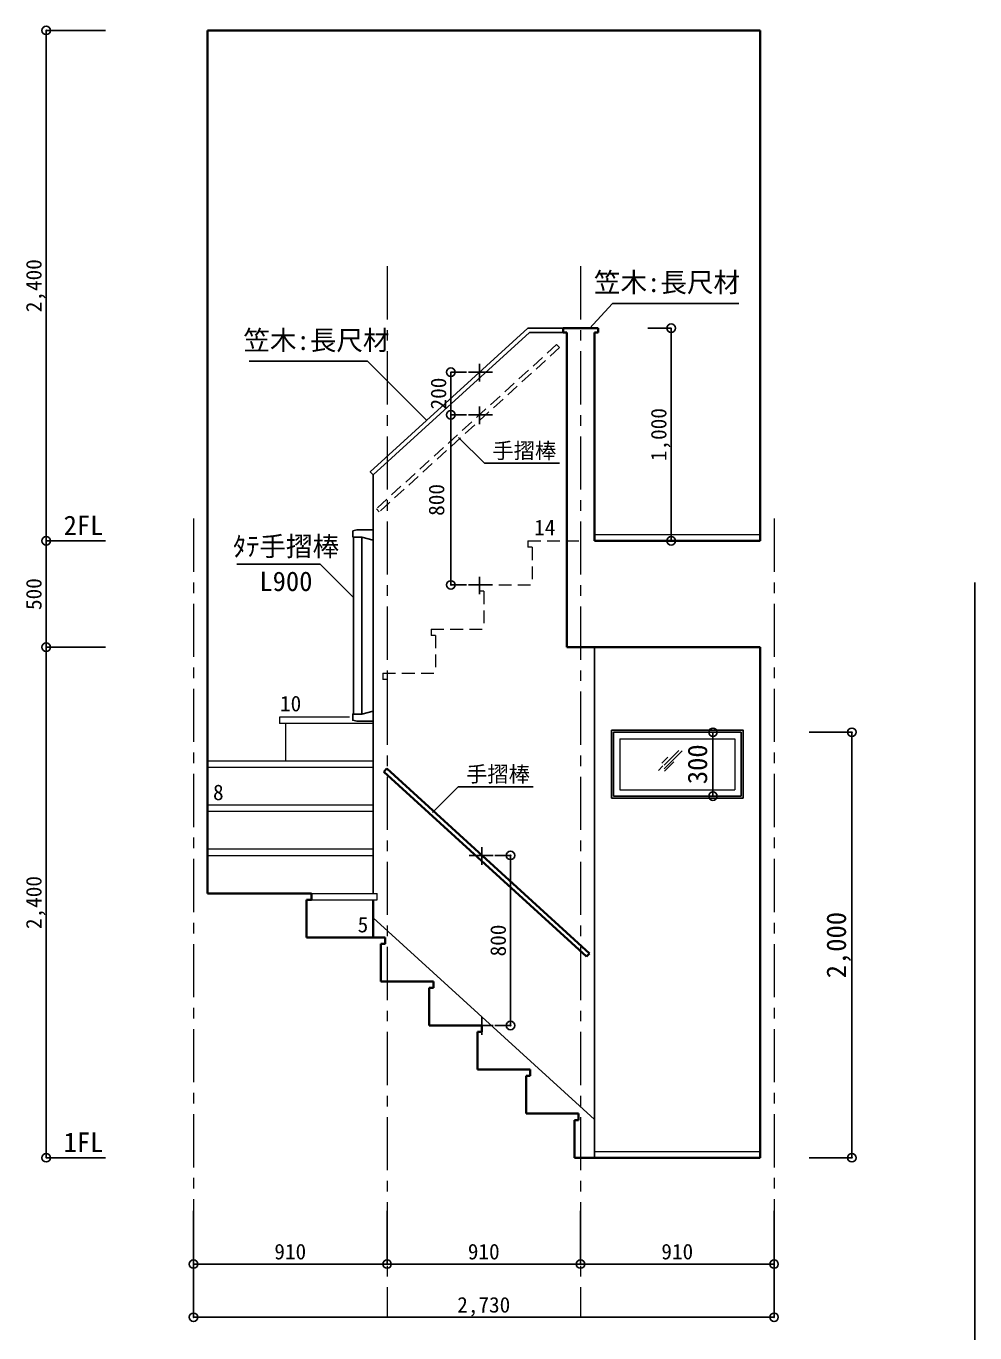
# Model space of a CAD drawing. Units: millimetres at full size, sheet at 1:50. Extents: x -31113 to 29332, y -20209 to 31249.
# Drawn here: x 24870 to 29332, y -1920 to 4223 of the extents above; entities that cross this region are included whole.
import ezdxf
from ezdxf.enums import TextEntityAlignment as Align

# ---------------------------------------------------------------- set-up
doc = ezdxf.new("R2010")
doc.units = ezdxf.units.MM
doc.header["$LTSCALE"] = 50
doc.header["$PDMODE"] = 32
doc.header["$PDSIZE"] = 40
doc.linetypes.add('CHAIN1', pattern=[8, 5, -1, 1, -1])
doc.linetypes.add('DASHED1', pattern=[1.8, 1.2, -0.6])
for name, color, linetype, lineweight in [('B-1_通り芯・通り番号', 1, 'CHAIN1', 18), ('B-2_柱(黄)', 4, 'Continuous', 9), ('B-3_仕上線(黄)', 3, 'Continuous', 40), ('B-4_下地・間柱(水色)', 4, 'DASHED1', 9), ('B-5_サッシ・室内建具', 7, 'Continuous', 25), ('B-6_住宅設備・造作', 1, 'Continuous', 18), ('B-A_文字', 7, 'Continuous', 25), ('B-F_寸法・方位', 7, 'Continuous', 25)]:
    doc.layers.add(name, color=color, linetype=linetype, lineweight=lineweight)
doc.styles.add('ＭＳ ゴシック', font='')
doc.styles.get('ＭＳ ゴシック').set_extended_font_data('MS Gothic')

msp = doc.modelspace()

# ---------------------------------------------------------------- linework, layer by layer
at = {"layer": 'B-1_通り芯・通り番号'}
for p, q in [((26567.37, 3094.58), (26567.37, -1846.71)), ((27477.37, 3094.58), (27477.37, -1846.71)), ((25657.37, 1908.04), (25657.37, -1846.71)), ((28387.37, 1908.04), (28387.37, -1846.71))]:
    msp.add_line(p, q, dxfattribs=at)
at = {"layer": 'B-2_柱(黄)', "color": 7, "lineweight": 25}
for p, q in [((27622.37, 913.29), (27622.37, 593.29)), ((27632.37, 903.29), (28232.37, 903.29)), ((28232.37, 903.29), (28232.37, 603.29)), ((27622.37, 593.29), (28242.37, 593.29))]:
    msp.add_line(p, q, dxfattribs=at)
at = {"layer": 'B-2_柱(黄)'}
for p, q in [((27662.37, 873.29), (28202.37, 873.29)), ((27662.37, 873.29), (27662.37, 633.29)), ((28202.37, 873.29), (28202.37, 633.29)), ((27954.87, 816.07), (27869.89, 731.09)), ((27940.35, 818.22), (27870.66, 748.53)), ((27864.54, 745.1), (27843.3, 723.86)), ((27888.2, 786.5), (27859.96, 758.26)), ((27916.69, 763.92), (27872.86, 720.09)), ((27662.37, 633.29), (28202.37, 633.29))]:
    msp.add_line(p, q, dxfattribs=at)
at = {"layer": 'B-2_柱(黄)', "color": 7, "lineweight": 25}
for points in [[(27622.37, 913.29), (28242.37, 913.29), (28242.37, 593.29)], [(27632.37, 903.29), (27632.37, 603.29), (28232.37, 603.29)]]:
    msp.add_lwpolyline(points, dxfattribs=at)
at = {"layer": 'B-3_仕上線(黄)'}
for p, q in [((25722.37, 4203.29), (28322.37, 4203.29)), ((25722.37, 4203.29), (25722.37, 146.15)), ((28322.37, 4203.29), (28322.37, 1803.29)), ((27394.87, 2803.29), (27559.87, 2803.29)), ((27394.87, 2803.29), (27394.87, 2783.29)), ((27394.87, 2783.29), (27412.37, 2783.29)), ((27412.37, 2783.29), (27412.37, 1303.29)), ((27542.37, 2783.29), (27542.37, 1803.29)), ((27542.37, 2783.29), (27559.87, 2783.29)), ((27559.87, 2803.29), (27559.87, 2783.29)), ((27542.37, 1803.29), (28322.37, 1803.29)), ((27412.37, 1303.29), (28322.37, 1303.29)), ((28322.37, 1303.29), (28322.37, -1096.71)), ((26552.14, 717.67), (26565.61, 732.46)), ((26552.14, 717.67), (27505.99, -150.82)), ((26565.61, 732.46), (27519.45, -136.04)), ((26502.37, 116.15), (26502.37, -60.99)), ((27505.99, -150.82), (27519.45, -136.04)), ((27448.41, -1096.71), (28322.37, -1096.71))]:
    msp.add_line(p, q, dxfattribs=at)
at = {"layer": 'B-4_下地・間柱(水色)'}
for p, q in [((27229.87, 1803.29), (27229.87, 1773.29)), ((27229.87, 1803.29), (27477.37, 1803.29)), ((27249.87, 1773.29), (27229.87, 1773.29)), ((27249.87, 1773.29), (27249.87, 1596.15)), ((27002.37, 1596.15), (27002.37, 1566.15)), ((27002.37, 1596.15), (27249.87, 1596.15)), ((27022.37, 1566.15), (27002.37, 1566.15)), ((27022.37, 1566.15), (27022.37, 1389.01)), ((26774.87, 1389.01), (26774.87, 1359.01)), ((26774.87, 1389.01), (27022.37, 1389.01)), ((26794.87, 1359.01), (26774.87, 1359.01)), ((26794.87, 1359.01), (26794.87, 1181.86)), ((26547.37, 1181.86), (26547.37, 1151.86)), ((26547.37, 1181.86), (26794.87, 1181.86)), ((26567.37, 1151.86), (26547.37, 1151.86)), ((26567.37, 1151.86), (26567.37, 974.72))]:
    msp.add_line(p, q, dxfattribs=at)
at = {"layer": 'B-4_下地・間柱(水色)', "color": 3, "linetype": 'Continuous', "lineweight": 40}
for p, q in [((26211.74, 146.15), (25722.37, 146.15)), ((26211.74, 116.15), (26211.74, 146.15)), ((26211.74, 116.15), (26188.87, 116.15)), ((26188.87, -60.99), (26188.87, 116.15)), ((26558.41, -60.99), (26188.87, -60.99)), ((26538.41, -268.14), (26538.41, -90.99)), ((26785.91, -268.14), (26538.41, -268.14)), ((26785.91, -298.14), (26765.91, -298.14)), ((26765.91, -475.28), (26765.91, -298.14)), ((26785.91, -268.14), (26785.91, -298.14)), ((27013.41, -475.28), (26765.91, -475.28)), ((27013.41, -475.28), (27013.41, -505.28)), ((27013.41, -505.28), (26993.41, -505.28)), ((26993.41, -682.42), (26993.41, -505.28)), ((27240.91, -682.42), (26993.41, -682.42)), ((27240.91, -712.42), (27220.91, -712.42)), ((27220.91, -889.56), (27220.91, -712.42)), ((27240.91, -682.42), (27240.91, -712.42)), ((27468.41, -889.56), (27220.91, -889.56)), ((27468.41, -919.56), (27448.41, -919.56)), ((27448.41, -1096.71), (27448.41, -919.56)), ((27468.41, -889.56), (27468.41, -919.56))]:
    msp.add_line(p, q, dxfattribs=at)
msp.add_lwpolyline([(26558.41, -60.99), (26558.41, -90.99), (26538.41, -90.99)], dxfattribs=at)
at = {"layer": 'B-5_サッシ・室内建具'}
for p, q in [((27237.61, 2783.29), (26501.7, 2113.23)), ((27394.87, 2803.29), (27229.87, 2803.29)), ((27394.87, 2783.29), (27237.61, 2783.29))]:
    msp.add_line(p, q, dxfattribs=at)
for points in [[(27229.87, 2803.29), (26488.23, 2128.02), (26501.7, 2113.23)], [(26502.37, 2113.23), (26502.37, 1881.36), (26502.37, 146.15)]]:
    msp.add_lwpolyline(points, dxfattribs=at)
at = {"layer": 'B-6_住宅設備・造作', "color": 4, "lineweight": 9}
for p, q in [((26062.15, 974.72), (26062.15, 944.72)), ((26390.85, 974.72), (26062.15, 974.72)), ((26502.37, 944.72), (26062.15, 944.72)), ((26089.16, 944.72), (26089.16, 767.58)), ((26502.37, 767.58), (25722.37, 767.58)), ((26502.37, 737.58), (25722.37, 737.58)), ((26502.37, 560.44), (25722.37, 560.44)), ((26502.37, 530.44), (25722.37, 530.44)), ((26502.37, 353.29), (25722.37, 353.29)), ((26502.37, 323.29), (25722.37, 323.29)), ((26211.74, 146.15), (26521.65, 146.15)), ((26521.65, 116.15), (26521.65, 146.15)), ((26211.74, 116.15), (26521.65, 116.15)), ((26502.37, 30.61), (27542.37, -916.33))]:
    msp.add_line(p, q, dxfattribs=at)
at = {"layer": 'B-A_文字'}
for p, q in [((27518.72, 2800.99), (27626.96, 2920.05)), ((27626.96, 2920.05), (28222.25, 2920.05)), ((25918.94, 2647.77), (26475.41, 2647.77)), ((26751.55, 2371.63), (26475.41, 2647.77)), ((26904.02, 2289.95), (27025.67, 2168.29)), ((27025.67, 2168.29), (27378.04, 2168.29)), ((26405.85, 1849.89), (26425.32, 1855.11)), ((26405.85, 1821.47), (26405.85, 1849.89)), ((26502.37, 1855.11), (26425.32, 1855.11)), ((26449.48, 1821.47), (26405.85, 1821.47)), ((26409.48, 1821.47), (26409.48, 988.75)), ((26449.48, 1821.47), (26449.48, 988.75)), ((26502.37, 1807.29), (26449.48, 1821.47)), ((25861.71, 1693.63), (26252.55, 1693.63)), ((26407.4, 1538.78), (26252.55, 1693.63)), ((29331.82, 1608.33), (29331.82, -8891.67)), ((27542.37, 1303.29), (27542.37, -1096.71)), ((26502.37, 1002.92), (26449.48, 988.75)), ((26502.37, 955.11), (26425.32, 955.11))]:
    msp.add_line(p, q, dxfattribs=at)
at = {"layer": 'B-A_文字', "linetype": 'DASHED1'}
for p, q in [((27365, 2726.34), (26517.43, 1954.6)), ((27379.16, 2712.18), (26530.89, 1939.81)), ((27365, 2726.34), (27379.16, 2712.18)), ((26517.43, 1954.6), (26530.89, 1939.81))]:
    msp.add_line(p, q, dxfattribs=at)
at = {"layer": 'B-A_文字', "color": 1, "lineweight": 18}
for p, q in [((27542.37, 1833.29), (28322.37, 1833.29)), ((27542.37, -1066.71), (28322.37, -1066.71))]:
    msp.add_line(p, q, dxfattribs=at)
at = {"layer": 'B-A_文字'}
for points in [[(26449.48, 988.75), (26405.85, 988.75), (26405.85, 960.32), (26425.32, 955.11)], [(26780.66, 526.01), (26902.31, 647.67), (27254.68, 647.67)]]:
    msp.add_lwpolyline(points, dxfattribs=at)
at = {"layer": 'B-F_寸法・方位'}
for p, q in [((24964.56, 1803.29), (24964.56, 4203.29)), ((24964.56, 4203.29), (25242.75, 4203.29)), ((27903.34, 2803.29), (27794.56, 2803.29)), ((27903.34, 2803.29), (27903.34, 1803.29)), ((26867.59, 2596.15), (26940.84, 2596.15)), ((26867.59, 2596.15), (26867.59, 2396.15)), ((27062.92, 2596.15), (26950, 2596.15)), ((27002.37, 2552.13), (27002.37, 2635.04)), ((26867.59, 2396.15), (26940.84, 2396.15)), ((26867.59, 2396.15), (26867.59, 1596.15)), ((27062.92, 2396.15), (26950, 2396.15)), ((27002.37, 2352.13), (27002.37, 2435.04)), ((24964.56, 1303.29), (24964.56, 1803.29)), ((24964.56, 1803.29), (25242.75, 1803.29)), ((27903.34, 1803.29), (27794.56, 1803.29)), ((27002.37, 1552.13), (27002.37, 1635.04)), ((26867.59, 1596.15), (26940.84, 1596.15)), ((27062.92, 1596.15), (26950, 1596.15)), ((24964.56, -1096.71), (24964.56, 1303.29)), ((24964.56, 1303.29), (25242.75, 1303.29)), ((28100.24, 903.29), (28100.24, 603.29)), ((28753.19, 903.29), (28551.84, 903.29)), ((28753.19, 903.29), (28753.19, -1096.71)), ((26952.86, 324.72), (27065.79, 324.72)), ((27013.41, 280.7), (27013.41, 363.61)), ((27148.19, 324.72), (27074.94, 324.72)), ((27148.19, 324.72), (27148.19, -475.28)), ((26952.86, -475.28), (27065.79, -475.28)), ((27013.41, -519.3), (27013.41, -436.39)), ((27148.19, -475.28), (27074.94, -475.28)), ((24964.56, -1096.71), (25242.75, -1096.71)), ((28753.19, -1096.71), (28551.84, -1096.71)), ((25657.37, -1596.71), (25657.37, -1346.71)), ((26567.37, -1596.71), (26567.37, -1346.71)), ((27477.37, -1596.71), (27477.37, -1346.71)), ((28387.37, -1596.71), (28387.37, -1346.71)), ((25657.37, -1846.71), (25657.37, -1596.71)), ((25657.37, -1596.71), (26567.37, -1596.71)), ((26567.37, -1596.71), (27477.37, -1596.71)), ((27477.37, -1596.71), (28387.37, -1596.71)), ((28387.37, -1846.71), (28387.37, -1596.71)), ((25657.37, -1846.71), (28387.37, -1846.71))]:
    msp.add_line(p, q, dxfattribs=at)
for p in [(24964.56, 4203.29), (27903.34, 2803.29), (26867.59, 2596.15), (26867.59, 2396.15), (24964.56, 1803.29), (27903.34, 1803.29), (26867.59, 1596.15), (24964.56, 1303.29), (28100.24, 903.29), (28753.19, 903.29), (28100.24, 603.29), (27148.19, 324.72), (27148.19, -475.28), (24964.56, -1096.71), (28753.19, -1096.71), (25657.37, -1596.71), (26567.37, -1596.71), (27477.37, -1596.71), (28387.37, -1596.71), (25657.37, -1846.71), (28387.37, -1846.71)]:
    msp.add_point(p, dxfattribs=at)

# ---------------------------------------------------------------- texts
at = {"layer": 'B-A_文字', "style": 'ＭＳ ゴシック'}
for s, height, p in [('笠木:長尺材', 91.64, (27540.37, 2945.31)), ('笠木:長尺材', 91.64, (25891.77, 2673.02)), ('手摺棒', 73.31, (27062.93, 2168.88)), ('2FL', 91.64, (25046.37, 1802.94)), ('14', 73.31, (27259.24, 1807.72)), ('ﾀﾃ手摺棒', 91.64, (25842.28, 1704.33)), ('L900', 91.64, (25967.18, 1540.17)), ('10', 73.31, (26064.08, 979.91)), ('手摺棒', 73.31, (26939.57, 648.25)), ('8', 73.31, (25748.99, 562.49)), ('5', 73.31, (26429.05, -59.21)), ('1FL', 91.64, (25046.37, -1097.06))]:
    msp.add_text(s, height=height, dxfattribs=at).set_placement(p, align=Align.BOTTOM_LEFT)
at = {"layer": 'B-F_寸法・方位', "style": 'ＭＳ ゴシック'}
for s, height, p in [('2,400', 73.31, (24964.56, 2878.29)), ('200', 73.31, (26867.59, 2421.15)), ('1,000', 73.31, (27903.34, 2178.29)), ('800', 73.31, (26858.44, 1921.07)), ('500', 73.31, (24964.56, 1478.29)), ('300', 91.64, (28100.24, 659.54)), ('2,400', 73.31, (24964.56, -21.71)), ('2,000', 91.64, (28753.19, -252.96)), ('800', 73.31, (27148.19, -150.28))]:
    msp.add_text(s, height=height, rotation=90, dxfattribs=at).set_placement(p, align=Align.BOTTOM_LEFT)
for s, p in [('910', (26037.37, -1596.71)), ('910', (26947.37, -1596.71)), ('910', (27857.37, -1596.71)), ('2,730', (26897.37, -1846.71))]:
    msp.add_text(s, height=73.31, dxfattribs=at).set_placement(p, align=Align.BOTTOM_LEFT)

doc.saveas('drawing.dxf')
